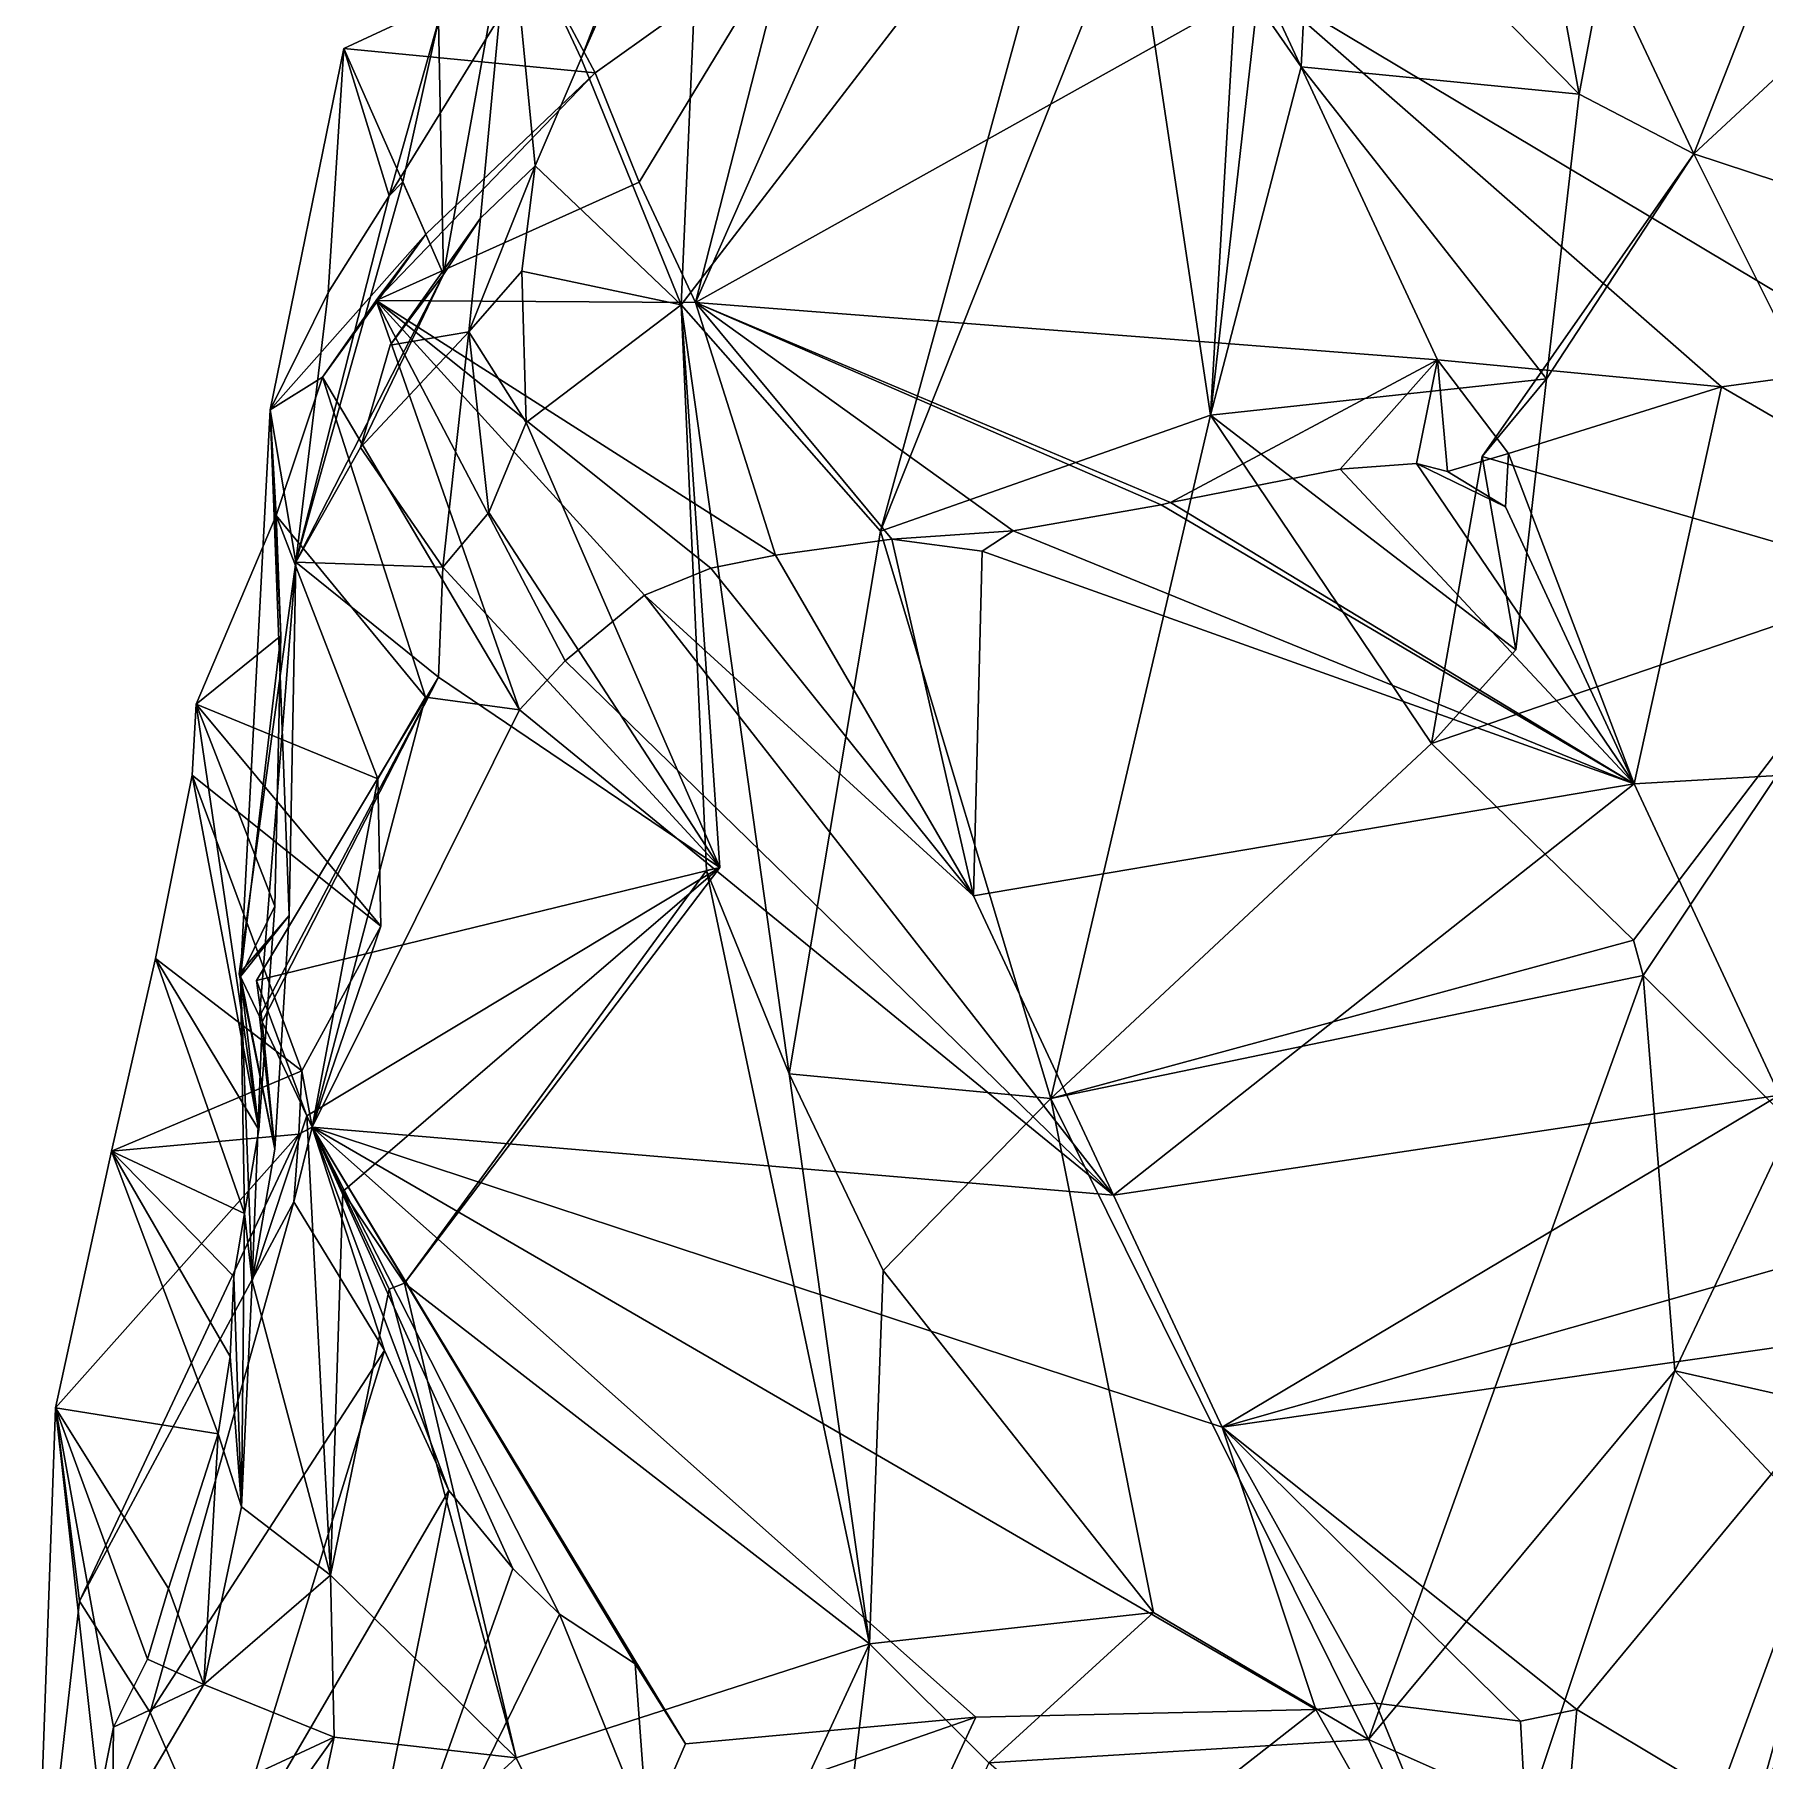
# Model space of a CAD drawing. Extents: x 8150 to 8561, y 2087 to 2332.
# Drawn here: x 8149.8 to 8243, y 2135.4 to 2228.3 of the extents above; entities that cross this region are included whole.
import ezdxf

# ---------------------------------------------------------------- set-up
doc = ezdxf.new("R2010")
doc.units = 0
doc.header["$MEASUREMENT"] = 0
doc.linetypes.add('CONTINUOUS2', pattern=[0])

msp = doc.modelspace()

# ---------------------------------------------------------------- linework, layer by layer
at = {"color": 7, "linetype": 'CONTINUOUS', "lineweight": 0}
msp.add_line((8225.064, 2190.161, -1200), (8213.165, 2207.84, -1225), dxfattribs=at)
for points in [[(8164.782, 2169.498, -1409.912), (8213.797, 2153.339, -1416.019), (8247.612, 2162.975, -1414.28), (8281.565, 2173.566, -1406.783), (8298.594, 2181.527, -1403.927), (8317.851, 2190.504, -1397.535), (8349.284, 2224.682, -1375), (8358.248, 2235.84, -1364.345)], [(8151.625, 2122.055, -1325), (8149.839, 2122.572, -1350), (8152.258, 2143.968, -1375), (8163.806, 2165.476, -1404.911), (8164.782, 2169.498, -1409.912)], [(8150.971, 2154.372, -1375), (8155.921, 2140.849, -1350), (8158.946, 2139.489, -1325), (8165.973, 2136.646, -1300), (8175.776, 2135.532, -1275)]]:
    msp.add_polyline3d(points, dxfattribs=at)
at = {"color": 2, "linetype": 'CONTINUOUS2', "lineweight": 0}
for points in [[(8187.308, 2245.226, -1310.847), (8179.269, 2227.046, -1300), (8175.431, 2235.246, -1329.544), (8187.308, 2245.226, -1310.847)], [(8186.001, 2244.528, -1300), (8179.269, 2227.046, -1300), (8187.308, 2245.226, -1310.847), (8186.001, 2244.528, -1300)], [(8184.658, 2213.781, -1275), (8179.269, 2227.046, -1300), (8186.001, 2244.528, -1300), (8184.658, 2213.781, -1275)], [(8186.001, 2244.528, -1300), (8206.495, 2242.199, -1275), (8184.658, 2213.781, -1275), (8186.001, 2244.528, -1300)], [(8234.345, 2232.234, -1198.126), (8248.063, 2244.524, -1187.038), (8239.185, 2221.906, -1189.176), (8234.345, 2232.234, -1198.126)], [(8248.397, 2230.466, -1175), (8239.185, 2221.906, -1189.176), (8248.063, 2244.524, -1187.038), (8248.397, 2230.466, -1175)], [(8206.495, 2242.199, -1275), (8195.394, 2201.581, -1250), (8184.658, 2213.781, -1275), (8206.495, 2242.199, -1275)], [(8208.973, 2235.701, -1250), (8195.394, 2201.581, -1250), (8206.495, 2242.199, -1275), (8208.973, 2235.701, -1250)], [(8230.015, 2241.474, -1204.674), (8233.014, 2225.118, -1200), (8218.695, 2239.673, -1225), (8230.015, 2241.474, -1204.674)], [(8233.014, 2225.118, -1200), (8230.015, 2241.474, -1204.674), (8234.345, 2232.234, -1198.126), (8233.014, 2225.118, -1200)], [(8215.684, 2230.005, -1225), (8218.695, 2239.673, -1225), (8218.048, 2226.6, -1217.235), (8215.684, 2230.005, -1225)], [(8218.695, 2239.673, -1225), (8233.014, 2225.118, -1200), (8218.048, 2226.6, -1217.235), (8218.695, 2239.673, -1225)], [(8185.43, 2213.898, -1392.642), (8215.997, 2230.99, -1386.696), (8195.908, 2237.573, -1375), (8185.43, 2213.898, -1392.642)], [(8195.908, 2237.573, -1375), (8190.518, 2233.756, -1375), (8185.43, 2213.898, -1392.642), (8195.908, 2237.573, -1375)], [(8195.394, 2201.581, -1250), (8208.973, 2235.701, -1250), (8213.165, 2207.84, -1225), (8195.394, 2201.581, -1250)], [(8213.165, 2207.84, -1225), (8208.973, 2235.701, -1250), (8214.695, 2233.79, -1234.19), (8213.165, 2207.84, -1225)], [(8171.596, 2229.078, -1350), (8175.431, 2235.246, -1329.544), (8171.86, 2215.419, -1334.848), (8171.596, 2229.078, -1350)], [(8173.856, 2218.436, -1325), (8171.86, 2215.419, -1334.848), (8175.431, 2235.246, -1329.544), (8173.856, 2218.436, -1325)], [(8176.789, 2221.258, -1300), (8173.856, 2218.436, -1325), (8175.431, 2235.246, -1329.544), (8176.789, 2221.258, -1300)], [(8179.269, 2227.046, -1300), (8176.789, 2221.258, -1300), (8175.431, 2235.246, -1329.544), (8179.269, 2227.046, -1300)], [(8214.695, 2233.79, -1234.19), (8215.684, 2230.005, -1225), (8213.165, 2207.84, -1225), (8214.695, 2233.79, -1234.19)], [(8180.024, 2226.266, -1375), (8190.518, 2233.756, -1375), (8176.773, 2232.38, -1368.022), (8180.024, 2226.266, -1375)], [(8190.518, 2233.756, -1375), (8180.024, 2226.266, -1375), (8182.397, 2220.375, -1386.868), (8190.518, 2233.756, -1375)], [(8182.397, 2220.375, -1386.868), (8185.43, 2213.898, -1392.642), (8190.518, 2233.756, -1375), (8182.397, 2220.375, -1386.868)], [(8176.773, 2232.38, -1368.022), (8166.492, 2227.58, -1368.198), (8180.024, 2226.266, -1375), (8176.773, 2232.38, -1368.022)], [(8166.492, 2227.58, -1368.198), (8176.773, 2232.38, -1368.022), (8168.933, 2219.647, -1350), (8166.492, 2227.58, -1368.198)], [(8171.596, 2229.078, -1350), (8168.933, 2219.647, -1350), (8176.773, 2232.38, -1368.022), (8171.596, 2229.078, -1350)], [(8250.025, 2210.636, -1404.415), (8253.851, 2232.264, -1393.786), (8215.997, 2230.99, -1386.696), (8250.025, 2210.636, -1404.415)], [(8233.014, 2225.118, -1200), (8234.345, 2232.234, -1198.126), (8239.185, 2221.906, -1189.176), (8233.014, 2225.118, -1200)], [(8185.43, 2213.898, -1392.642), (8225.378, 2210.807, -1402.997), (8215.997, 2230.99, -1386.696), (8185.43, 2213.898, -1392.642)], [(8215.997, 2230.99, -1386.696), (8225.378, 2210.807, -1402.997), (8240.68, 2209.365, -1405.383), (8215.997, 2230.99, -1386.696)], [(8240.68, 2209.365, -1405.383), (8250.025, 2210.636, -1404.415), (8215.997, 2230.99, -1386.696), (8240.68, 2209.365, -1405.383)], [(8248.397, 2230.466, -1175), (8246.766, 2219.419, -1175), (8239.185, 2221.906, -1189.176), (8248.397, 2230.466, -1175)], [(8213.165, 2207.84, -1225), (8215.684, 2230.005, -1225), (8218.048, 2226.6, -1217.235), (8213.165, 2207.84, -1225)], [(8171.596, 2229.078, -1350), (8169.662, 2220.399, -1340.84), (8168.933, 2219.647, -1350), (8171.596, 2229.078, -1350)], [(8171.86, 2215.419, -1334.848), (8169.662, 2220.399, -1340.84), (8171.596, 2229.078, -1350), (8171.86, 2215.419, -1334.848)], [(8165.653, 2214.445, -1350), (8162.532, 2208.121, -1350), (8166.492, 2227.58, -1368.198), (8165.653, 2214.445, -1350)], [(8170.902, 2217.589, -1369.458), (8166.492, 2227.58, -1368.198), (8162.532, 2208.121, -1350), (8170.902, 2217.589, -1369.458)], [(8166.492, 2227.58, -1368.198), (8168.933, 2219.647, -1350), (8165.653, 2214.445, -1350), (8166.492, 2227.58, -1368.198)], [(8170.902, 2217.589, -1369.458), (8180.024, 2226.266, -1375), (8166.492, 2227.58, -1368.198), (8170.902, 2217.589, -1369.458)], [(8176.789, 2221.258, -1300), (8179.269, 2227.046, -1300), (8184.658, 2213.781, -1275), (8176.789, 2221.258, -1300)], [(8218.048, 2226.6, -1217.235), (8231.265, 2209.789, -1200), (8213.165, 2207.84, -1225), (8218.048, 2226.6, -1217.235)], [(8218.048, 2226.6, -1217.235), (8233.014, 2225.118, -1200), (8231.265, 2209.789, -1200), (8218.048, 2226.6, -1217.235)], [(8170.902, 2217.589, -1369.458), (8168.241, 2214.005, -1375), (8180.024, 2226.266, -1375), (8170.902, 2217.589, -1369.458)], [(8180.024, 2226.266, -1375), (8168.241, 2214.005, -1375), (8182.397, 2220.375, -1386.868), (8180.024, 2226.266, -1375)], [(8239.185, 2221.906, -1189.176), (8231.265, 2209.789, -1200), (8233.014, 2225.118, -1200), (8239.185, 2221.906, -1189.176)], [(8227.795, 2205.608, -1194.78), (8231.265, 2209.789, -1200), (8239.185, 2221.906, -1189.176), (8227.795, 2205.608, -1194.78)], [(8239.185, 2221.906, -1189.176), (8250.678, 2198.934, -1175), (8227.795, 2205.608, -1194.78), (8239.185, 2221.906, -1189.176)], [(8250.678, 2198.934, -1175), (8239.185, 2221.906, -1189.176), (8246.766, 2219.419, -1175), (8250.678, 2198.934, -1175)], [(8173.223, 2212.331, -1309.028), (8176.789, 2221.258, -1300), (8176.081, 2215.588, -1300), (8173.223, 2212.331, -1309.028)], [(8176.789, 2221.258, -1300), (8173.223, 2212.331, -1309.028), (8173.856, 2218.436, -1325), (8176.789, 2221.258, -1300)], [(8184.658, 2213.781, -1275), (8176.081, 2215.588, -1300), (8176.789, 2221.258, -1300), (8184.658, 2213.781, -1275)], [(8163.911, 2199.918, -1325), (8169.662, 2220.399, -1340.84), (8171.86, 2215.419, -1334.848), (8163.911, 2199.918, -1325)], [(8168.933, 2219.647, -1350), (8169.662, 2220.399, -1340.84), (8163.911, 2199.918, -1325), (8168.933, 2219.647, -1350)], [(8185.43, 2213.898, -1392.642), (8182.397, 2220.375, -1386.868), (8168.241, 2214.005, -1375), (8185.43, 2213.898, -1392.642)], [(8163.911, 2199.918, -1325), (8165.653, 2214.445, -1350), (8168.933, 2219.647, -1350), (8163.911, 2199.918, -1325)], [(8173.856, 2218.436, -1325), (8173.223, 2212.331, -1309.028), (8168.992, 2211.607, -1325), (8173.856, 2218.436, -1325)], [(8171.86, 2215.419, -1334.848), (8173.856, 2218.436, -1325), (8168.992, 2211.607, -1325), (8171.86, 2215.419, -1334.848)], [(8165.348, 2209.889, -1375), (8170.902, 2217.589, -1369.458), (8162.532, 2208.121, -1350), (8165.348, 2209.889, -1375)], [(8165.348, 2209.889, -1375), (8168.241, 2214.005, -1375), (8170.902, 2217.589, -1369.458), (8165.348, 2209.889, -1375)], [(8163.911, 2199.918, -1325), (8171.86, 2215.419, -1334.848), (8167.395, 2206.089, -1325), (8163.911, 2199.918, -1325)], [(8171.86, 2215.419, -1334.848), (8168.992, 2211.607, -1325), (8167.395, 2206.089, -1325), (8171.86, 2215.419, -1334.848)], [(8176.081, 2215.588, -1300), (8176.317, 2207.437, -1300), (8173.223, 2212.331, -1309.028), (8176.081, 2215.588, -1300)], [(8184.658, 2213.781, -1275), (8176.317, 2207.437, -1300), (8176.081, 2215.588, -1300), (8184.658, 2213.781, -1275)], [(8162.532, 2208.121, -1350), (8165.653, 2214.445, -1350), (8163.911, 2199.918, -1325), (8162.532, 2208.121, -1350)], [(8165.348, 2209.889, -1375), (8175.945, 2191.963, -1405.404), (8168.241, 2214.005, -1375), (8165.348, 2209.889, -1375)], [(8178.413, 2194.605, -1405.501), (8168.241, 2214.005, -1375), (8175.945, 2191.963, -1405.404), (8178.413, 2194.605, -1405.501)], [(8168.241, 2214.005, -1375), (8178.413, 2194.605, -1405.501), (8182.683, 2198.148, -1405.602), (8168.241, 2214.005, -1375)], [(8182.683, 2198.148, -1405.602), (8186.264, 2199.601, -1405.688), (8168.241, 2214.005, -1375), (8182.683, 2198.148, -1405.602)], [(8168.241, 2214.005, -1375), (8186.264, 2199.601, -1405.688), (8189.746, 2200.303, -1405.732), (8168.241, 2214.005, -1375)], [(8189.746, 2200.303, -1405.732), (8185.43, 2213.898, -1392.642), (8168.241, 2214.005, -1375), (8189.746, 2200.303, -1405.732)], [(8186.747, 2183.478, -1275), (8176.317, 2207.437, -1300), (8184.658, 2213.781, -1275), (8186.747, 2183.478, -1275)], [(8186.029, 2183.322, -1266.436), (8186.747, 2183.478, -1275), (8184.658, 2213.781, -1275), (8186.029, 2183.322, -1266.436)], [(8190.47, 2172.36, -1252.864), (8186.029, 2183.322, -1266.436), (8184.658, 2213.781, -1275), (8190.47, 2172.36, -1252.864)], [(8184.658, 2213.781, -1275), (8195.394, 2201.581, -1250), (8190.47, 2172.36, -1252.864), (8184.658, 2213.781, -1275)], [(8189.746, 2200.303, -1405.732), (8196.004, 2201.149, -1405.788), (8185.43, 2213.898, -1392.642), (8189.746, 2200.303, -1405.732)], [(8196.004, 2201.149, -1405.788), (8202.528, 2201.6, -1405.823), (8185.43, 2213.898, -1392.642), (8196.004, 2201.149, -1405.788)], [(8202.528, 2201.6, -1405.823), (8210.501, 2203.006, -1405.811), (8185.43, 2213.898, -1392.642), (8202.528, 2201.6, -1405.823)], [(8210.501, 2203.006, -1405.811), (8211.001, 2203.126, -1405.8), (8185.43, 2213.898, -1392.642), (8210.501, 2203.006, -1405.811)], [(8185.43, 2213.898, -1392.642), (8211.001, 2203.126, -1405.8), (8225.378, 2210.807, -1402.997), (8185.43, 2213.898, -1392.642)], [(8173.223, 2212.331, -1309.028), (8171.829, 2199.641, -1300), (8167.395, 2206.089, -1325), (8173.223, 2212.331, -1309.028)], [(8167.395, 2206.089, -1325), (8168.992, 2211.607, -1325), (8173.223, 2212.331, -1309.028), (8167.395, 2206.089, -1325)], [(8174.309, 2202.594, -1300), (8171.829, 2199.641, -1300), (8173.223, 2212.331, -1309.028), (8174.309, 2202.594, -1300)], [(8173.223, 2212.331, -1309.028), (8176.317, 2207.437, -1300), (8174.309, 2202.594, -1300), (8173.223, 2212.331, -1309.028)], [(8220.152, 2204.928, -1405.604), (8225.378, 2210.807, -1402.997), (8211.001, 2203.126, -1405.8), (8220.152, 2204.928, -1405.604)], [(8224.254, 2205.237, -1405.516), (8225.378, 2210.807, -1402.997), (8220.152, 2204.928, -1405.604), (8224.254, 2205.237, -1405.516)], [(8225.923, 2204.794, -1405.48), (8225.378, 2210.807, -1402.997), (8224.254, 2205.237, -1405.516), (8225.923, 2204.794, -1405.48)], [(8229.204, 2205.768, -1405.409), (8240.68, 2209.365, -1405.383), (8225.378, 2210.807, -1402.997), (8229.204, 2205.768, -1405.409)], [(8225.378, 2210.807, -1402.997), (8225.923, 2204.794, -1405.48), (8229.204, 2205.768, -1405.409), (8225.378, 2210.807, -1402.997)], [(8250.025, 2210.636, -1404.415), (8240.68, 2209.365, -1405.383), (8273.727, 2190.168, -1404.77), (8250.025, 2210.636, -1404.415)], [(8165.348, 2209.889, -1375), (8162.532, 2208.121, -1350), (8162.841, 2202.43, -1375), (8165.348, 2209.889, -1375)], [(8170.889, 2192.651, -1405.602), (8165.348, 2209.889, -1375), (8162.841, 2202.43, -1375), (8170.889, 2192.651, -1405.602)], [(8175.945, 2191.963, -1405.404), (8165.348, 2209.889, -1375), (8170.889, 2192.651, -1405.602), (8175.945, 2191.963, -1405.404)], [(8229.6, 2195.203, -1200), (8213.165, 2207.84, -1225), (8231.265, 2209.789, -1200), (8229.6, 2195.203, -1200)], [(8231.265, 2209.789, -1200), (8227.795, 2205.608, -1194.78), (8229.6, 2195.203, -1200), (8231.265, 2209.789, -1200)], [(8229.204, 2205.768, -1405.409), (8235.986, 2187.986, -1414.786), (8240.68, 2209.365, -1405.383), (8229.204, 2205.768, -1405.409)], [(8240.68, 2209.365, -1405.383), (8235.986, 2187.986, -1414.786), (8273.727, 2190.168, -1404.77), (8240.68, 2209.365, -1405.383)], [(8163.092, 2195.955, -1350), (8162.532, 2208.121, -1350), (8160.922, 2177.607, -1329.756), (8163.092, 2195.955, -1350)], [(8163.548, 2180.896, -1325), (8160.922, 2177.607, -1329.756), (8162.532, 2208.121, -1350), (8163.548, 2180.896, -1325)], [(8163.911, 2199.918, -1325), (8163.548, 2180.896, -1325), (8162.532, 2208.121, -1350), (8163.911, 2199.918, -1325)], [(8162.841, 2202.43, -1375), (8162.532, 2208.121, -1350), (8163.092, 2195.955, -1350), (8162.841, 2202.43, -1375)], [(8213.165, 2207.84, -1225), (8204.562, 2171.036, -1225), (8195.394, 2201.581, -1250), (8213.165, 2207.84, -1225)], [(8225.064, 2190.161, -1200), (8204.562, 2171.036, -1225), (8213.165, 2207.84, -1225), (8225.064, 2190.161, -1200)], [(8229.6, 2195.203, -1200), (8225.064, 2190.161, -1200), (8213.165, 2207.84, -1225), (8229.6, 2195.203, -1200)], [(8174.309, 2202.594, -1300), (8176.317, 2207.437, -1300), (8186.747, 2183.478, -1275), (8174.309, 2202.594, -1300)], [(8163.911, 2199.918, -1325), (8167.395, 2206.089, -1325), (8171.829, 2199.641, -1300), (8163.911, 2199.918, -1325)], [(8220.152, 2204.928, -1405.604), (8211.001, 2203.126, -1405.8), (8235.986, 2187.986, -1414.786), (8220.152, 2204.928, -1405.604)], [(8224.254, 2205.237, -1405.516), (8220.152, 2204.928, -1405.604), (8235.986, 2187.986, -1414.786), (8224.254, 2205.237, -1405.516)], [(8235.986, 2187.986, -1414.786), (8229.057, 2202.892, -1407.946), (8224.254, 2205.237, -1405.516), (8235.986, 2187.986, -1414.786)], [(8225.923, 2204.794, -1405.48), (8224.254, 2205.237, -1405.516), (8229.057, 2202.892, -1407.946), (8225.923, 2204.794, -1405.48)], [(8227.795, 2205.608, -1194.78), (8250.678, 2198.934, -1175), (8225.064, 2190.161, -1200), (8227.795, 2205.608, -1194.78)], [(8229.6, 2195.203, -1200), (8227.795, 2205.608, -1194.78), (8225.064, 2190.161, -1200), (8229.6, 2195.203, -1200)], [(8225.923, 2204.794, -1405.48), (8229.057, 2202.892, -1407.946), (8229.204, 2205.768, -1405.409), (8225.923, 2204.794, -1405.48)], [(8229.204, 2205.768, -1405.409), (8229.057, 2202.892, -1407.946), (8235.986, 2187.986, -1414.786), (8229.204, 2205.768, -1405.409)], [(8211.001, 2203.126, -1405.8), (8210.501, 2203.006, -1405.811), (8235.986, 2187.986, -1414.786), (8211.001, 2203.126, -1405.8)], [(8162.841, 2202.43, -1375), (8163.092, 2195.955, -1350), (8158.533, 2192.27, -1375), (8162.841, 2202.43, -1375)], [(8168.322, 2188.249, -1405.394), (8162.841, 2202.43, -1375), (8158.533, 2192.27, -1375), (8168.322, 2188.249, -1405.394)], [(8170.889, 2192.651, -1405.602), (8162.841, 2202.43, -1375), (8168.322, 2188.249, -1405.394), (8170.889, 2192.651, -1405.602)], [(8186.747, 2183.478, -1275), (8171.829, 2199.641, -1300), (8174.309, 2202.594, -1300), (8186.747, 2183.478, -1275)], [(8210.501, 2203.006, -1405.811), (8202.528, 2201.6, -1405.823), (8235.986, 2187.986, -1414.786), (8210.501, 2203.006, -1405.811)], [(8190.47, 2172.36, -1252.864), (8195.394, 2201.581, -1250), (8204.562, 2171.036, -1225), (8190.47, 2172.36, -1252.864)], [(8200.873, 2200.513, -1405.76), (8202.528, 2201.6, -1405.823), (8196.004, 2201.149, -1405.788), (8200.873, 2200.513, -1405.76)], [(8200.873, 2200.513, -1405.76), (8235.986, 2187.986, -1414.786), (8202.528, 2201.6, -1405.823), (8200.873, 2200.513, -1405.76)], [(8189.746, 2200.303, -1405.732), (8186.264, 2199.601, -1405.688), (8200.392, 2181.957, -1416.144), (8189.746, 2200.303, -1405.732)], [(8189.746, 2200.303, -1405.732), (8200.392, 2181.957, -1416.144), (8196.004, 2201.149, -1405.788), (8189.746, 2200.303, -1405.732)], [(8200.873, 2200.513, -1405.76), (8196.004, 2201.149, -1405.788), (8200.392, 2181.957, -1416.144), (8200.873, 2200.513, -1405.76)], [(8200.873, 2200.513, -1405.76), (8200.392, 2181.957, -1416.144), (8235.986, 2187.986, -1414.786), (8200.873, 2200.513, -1405.76)], [(8160.852, 2177.754, -1318.117), (8163.548, 2180.896, -1325), (8163.911, 2199.918, -1325), (8160.852, 2177.754, -1318.117)], [(8161.946, 2175.455, -1310.7), (8160.852, 2177.754, -1318.117), (8163.911, 2199.918, -1325), (8161.946, 2175.455, -1310.7)], [(8171.593, 2193.735, -1300), (8161.946, 2175.455, -1310.7), (8163.911, 2199.918, -1325), (8171.593, 2193.735, -1300)], [(8171.829, 2199.641, -1300), (8171.593, 2193.735, -1300), (8163.911, 2199.918, -1325), (8171.829, 2199.641, -1300)], [(8171.593, 2193.735, -1300), (8171.829, 2199.641, -1300), (8186.747, 2183.478, -1275), (8171.593, 2193.735, -1300)], [(8200.392, 2181.957, -1416.144), (8186.264, 2199.601, -1405.688), (8182.683, 2198.148, -1405.602), (8200.392, 2181.957, -1416.144)], [(8235.95, 2179.571, -1200), (8225.064, 2190.161, -1200), (8250.678, 2198.934, -1175), (8235.95, 2179.571, -1200)], [(8236.454, 2177.655, -1200), (8235.95, 2179.571, -1200), (8250.678, 2198.934, -1175), (8236.454, 2177.655, -1200)], [(8250.678, 2198.934, -1175), (8244.475, 2169.725, -1192.249), (8236.454, 2177.655, -1200), (8250.678, 2198.934, -1175)], [(8207.942, 2165.838, -1416.469), (8182.683, 2198.148, -1405.602), (8178.413, 2194.605, -1405.501), (8207.942, 2165.838, -1416.469)], [(8200.392, 2181.957, -1416.144), (8182.683, 2198.148, -1405.602), (8207.942, 2165.838, -1416.469), (8200.392, 2181.957, -1416.144)], [(8162.772, 2181.388, -1350), (8158.533, 2192.27, -1375), (8163.092, 2195.955, -1350), (8162.772, 2181.388, -1350)], [(8163.092, 2195.955, -1350), (8160.922, 2177.607, -1329.756), (8162.772, 2181.388, -1350), (8163.092, 2195.955, -1350)], [(8161.785, 2177.394, -1300), (8171.593, 2193.735, -1300), (8186.747, 2183.478, -1275), (8161.785, 2177.394, -1300)], [(8161.785, 2177.394, -1300), (8162.086, 2175.162, -1305.666), (8171.593, 2193.735, -1300), (8161.785, 2177.394, -1300)], [(8171.593, 2193.735, -1300), (8162.086, 2175.162, -1305.666), (8161.946, 2175.455, -1310.7), (8171.593, 2193.735, -1300)], [(8175.945, 2191.963, -1405.404), (8207.942, 2165.838, -1416.469), (8178.413, 2194.605, -1405.501), (8175.945, 2191.963, -1405.404)], [(8158.329, 2188.444, -1375), (8158.533, 2192.27, -1375), (8161.917, 2169.351, -1350), (8158.329, 2188.444, -1375)], [(8158.533, 2192.27, -1375), (8158.329, 2188.444, -1375), (8168.492, 2180.314, -1405.105), (8158.533, 2192.27, -1375)], [(8161.917, 2169.351, -1350), (8158.533, 2192.27, -1375), (8162.772, 2181.388, -1350), (8161.917, 2169.351, -1350)], [(8158.533, 2192.27, -1375), (8168.492, 2180.314, -1405.105), (8168.322, 2188.249, -1405.394), (8158.533, 2192.27, -1375)], [(8175.945, 2191.963, -1405.404), (8170.889, 2192.651, -1405.602), (8164.782, 2169.498, -1409.912), (8175.945, 2191.963, -1405.404)], [(8170.889, 2192.651, -1405.602), (8168.322, 2188.249, -1405.394), (8164.782, 2169.498, -1409.912), (8170.889, 2192.651, -1405.602)], [(8164.782, 2169.498, -1409.912), (8207.942, 2165.838, -1416.469), (8175.945, 2191.963, -1405.404), (8164.782, 2169.498, -1409.912)], [(8225.064, 2190.161, -1200), (8235.95, 2179.571, -1200), (8204.562, 2171.036, -1225), (8225.064, 2190.161, -1200)], [(8235.986, 2187.986, -1414.786), (8243.798, 2171.221, -1413.195), (8273.727, 2190.168, -1404.77), (8235.986, 2187.986, -1414.786)], [(8156.342, 2178.583, -1375), (8158.329, 2188.444, -1375), (8161.917, 2169.351, -1350), (8156.342, 2178.583, -1375)], [(8164.228, 2172.528, -1405.028), (8158.329, 2188.444, -1375), (8156.342, 2178.583, -1375), (8164.228, 2172.528, -1405.028)], [(8164.228, 2172.528, -1405.028), (8168.492, 2180.314, -1405.105), (8158.329, 2188.444, -1375), (8164.228, 2172.528, -1405.028)], [(8168.322, 2188.249, -1405.394), (8168.492, 2180.314, -1405.105), (8164.782, 2169.498, -1409.912), (8168.322, 2188.249, -1405.394)], [(8235.986, 2187.986, -1414.786), (8200.392, 2181.957, -1416.144), (8207.942, 2165.838, -1416.469), (8235.986, 2187.986, -1414.786)], [(8207.942, 2165.838, -1416.469), (8243.798, 2171.221, -1413.195), (8235.986, 2187.986, -1414.786), (8207.942, 2165.838, -1416.469)], [(8164.495, 2170.101, -1299.637), (8161.785, 2177.394, -1300), (8186.747, 2183.478, -1275), (8164.495, 2170.101, -1299.637)], [(8186.747, 2183.478, -1275), (8166.434, 2166.027, -1294.849), (8164.495, 2170.101, -1299.637), (8186.747, 2183.478, -1275)], [(8169.765, 2161.092, -1275), (8166.434, 2166.027, -1294.849), (8186.747, 2183.478, -1275), (8169.765, 2161.092, -1275)], [(8169.765, 2161.092, -1275), (8186.747, 2183.478, -1275), (8186.029, 2183.322, -1266.436), (8169.765, 2161.092, -1275)], [(8194.801, 2141.676, -1250), (8169.765, 2161.092, -1275), (8186.029, 2183.322, -1266.436), (8194.801, 2141.676, -1250)], [(8190.47, 2172.36, -1252.864), (8194.801, 2141.676, -1250), (8186.029, 2183.322, -1266.436), (8190.47, 2172.36, -1252.864)], [(8163.548, 2180.896, -1325), (8160.852, 2177.754, -1318.117), (8162.778, 2168.301, -1325), (8163.548, 2180.896, -1325)], [(8161.917, 2169.351, -1350), (8162.772, 2181.388, -1350), (8160.922, 2177.607, -1329.756), (8161.917, 2169.351, -1350)], [(8162.778, 2168.301, -1325), (8160.922, 2177.607, -1329.756), (8163.548, 2180.896, -1325), (8162.778, 2168.301, -1325)], [(8164.228, 2172.528, -1405.028), (8164.782, 2169.498, -1409.912), (8168.492, 2180.314, -1405.105), (8164.228, 2172.528, -1405.028)], [(8235.95, 2179.571, -1200), (8236.454, 2177.655, -1200), (8204.562, 2171.036, -1225), (8235.95, 2179.571, -1200)], [(8153.988, 2168.207, -1375), (8156.342, 2178.583, -1375), (8161.141, 2164.836, -1350), (8153.988, 2168.207, -1375)], [(8156.342, 2178.583, -1375), (8153.988, 2168.207, -1375), (8164.228, 2172.528, -1405.028), (8156.342, 2178.583, -1375)], [(8161.917, 2169.351, -1350), (8161.141, 2164.836, -1350), (8156.342, 2178.583, -1375), (8161.917, 2169.351, -1350)], [(8161.946, 2175.455, -1310.7), (8162.778, 2168.301, -1325), (8160.852, 2177.754, -1318.117), (8161.946, 2175.455, -1310.7)], [(8160.922, 2177.607, -1329.756), (8162.778, 2168.301, -1325), (8161.553, 2161.214, -1325), (8160.922, 2177.607, -1329.756)], [(8161.917, 2169.351, -1350), (8160.922, 2177.607, -1329.756), (8161.141, 2164.836, -1350), (8161.917, 2169.351, -1350)], [(8161.553, 2161.214, -1325), (8161.141, 2164.836, -1350), (8160.922, 2177.607, -1329.756), (8161.553, 2161.214, -1325)], [(8161.785, 2177.394, -1300), (8164.495, 2170.101, -1299.637), (8162.086, 2175.162, -1305.666), (8161.785, 2177.394, -1300)], [(8221.679, 2136.512, -1215), (8204.562, 2171.036, -1225), (8236.454, 2177.655, -1200), (8221.679, 2136.512, -1215)], [(8238.167, 2156.376, -1200), (8221.679, 2136.512, -1215), (8236.454, 2177.655, -1200), (8238.167, 2156.376, -1200)], [(8244.475, 2169.725, -1192.249), (8238.167, 2156.376, -1200), (8236.454, 2177.655, -1200), (8244.475, 2169.725, -1192.249)], [(8162.086, 2175.162, -1305.666), (8164.495, 2170.101, -1299.637), (8161.553, 2161.214, -1325), (8162.086, 2175.162, -1305.666)], [(8161.553, 2161.214, -1325), (8162.778, 2168.301, -1325), (8162.086, 2175.162, -1305.666), (8161.553, 2161.214, -1325)], [(8161.946, 2175.455, -1310.7), (8162.086, 2175.162, -1305.666), (8162.778, 2168.301, -1325), (8161.946, 2175.455, -1310.7)], [(8153.988, 2168.207, -1375), (8164.069, 2169.108, -1405.01), (8164.228, 2172.528, -1405.028), (8153.988, 2168.207, -1375)], [(8164.069, 2169.108, -1405.01), (8164.782, 2169.498, -1409.912), (8164.228, 2172.528, -1405.028), (8164.069, 2169.108, -1405.01)], [(8204.562, 2171.036, -1225), (8195.54, 2161.776, -1243.624), (8190.47, 2172.36, -1252.864), (8204.562, 2171.036, -1225)], [(8190.47, 2172.36, -1252.864), (8195.54, 2161.776, -1243.624), (8194.801, 2141.676, -1250), (8190.47, 2172.36, -1252.864)], [(8210.101, 2143.367, -1225), (8195.54, 2161.776, -1243.624), (8204.562, 2171.036, -1225), (8210.101, 2143.367, -1225)], [(8221.679, 2136.512, -1215), (8210.101, 2143.367, -1225), (8204.562, 2171.036, -1225), (8221.679, 2136.512, -1215)], [(8243.798, 2171.221, -1413.195), (8207.942, 2165.838, -1416.469), (8213.797, 2153.339, -1416.019), (8243.798, 2171.221, -1413.195)], [(8213.797, 2153.339, -1416.019), (8247.612, 2162.975, -1414.28), (8243.798, 2171.221, -1413.195), (8213.797, 2153.339, -1416.019)], [(8165.771, 2145.363, -1300), (8161.553, 2161.214, -1325), (8164.495, 2170.101, -1299.637), (8165.771, 2145.363, -1300)], [(8164.495, 2170.101, -1299.637), (8166.434, 2166.027, -1294.849), (8165.771, 2145.363, -1300), (8164.495, 2170.101, -1299.637)], [(8244.475, 2169.725, -1192.249), (8245.315, 2154.753, -1200), (8238.167, 2156.376, -1200), (8244.475, 2169.725, -1192.249)], [(8150.971, 2154.372, -1375), (8152.258, 2143.968, -1375), (8164.069, 2169.108, -1405.01), (8150.971, 2154.372, -1375)], [(8150.971, 2154.372, -1375), (8164.069, 2169.108, -1405.01), (8153.988, 2168.207, -1375), (8150.971, 2154.372, -1375)], [(8163.806, 2165.476, -1404.911), (8164.069, 2169.108, -1405.01), (8152.258, 2143.968, -1375), (8163.806, 2165.476, -1404.911)], [(8164.069, 2169.108, -1405.01), (8163.806, 2165.476, -1404.911), (8164.782, 2169.498, -1409.912), (8164.069, 2169.108, -1405.01)], [(8164.782, 2169.498, -1409.912), (8163.806, 2165.476, -1404.911), (8168.674, 2157.463, -1404.749), (8164.782, 2169.498, -1409.912)], [(8164.782, 2169.498, -1409.912), (8213.797, 2153.339, -1416.019), (8207.942, 2165.838, -1416.469), (8164.782, 2169.498, -1409.912)], [(8218.84, 2138.13, -1404.326), (8213.797, 2153.339, -1416.019), (8164.782, 2169.498, -1409.912), (8218.84, 2138.13, -1404.326)], [(8164.782, 2169.498, -1409.912), (8168.674, 2157.463, -1404.749), (8172.153, 2149.929, -1404.585), (8164.782, 2169.498, -1409.912)], [(8184.894, 2136.29, -1404.483), (8200.523, 2137.725, -1404.535), (8164.782, 2169.498, -1409.912), (8184.894, 2136.29, -1404.483)], [(8218.84, 2138.13, -1404.326), (8164.782, 2169.498, -1409.912), (8200.523, 2137.725, -1404.535), (8218.84, 2138.13, -1404.326)], [(8182.176, 2140.598, -1404.488), (8184.894, 2136.29, -1404.483), (8164.782, 2169.498, -1409.912), (8182.176, 2140.598, -1404.488)], [(8164.782, 2169.498, -1409.912), (8178.112, 2143.277, -1404.501), (8182.176, 2140.598, -1404.488), (8164.782, 2169.498, -1409.912)], [(8175.594, 2145.728, -1404.508), (8178.112, 2143.277, -1404.501), (8164.782, 2169.498, -1409.912), (8175.594, 2145.728, -1404.508)], [(8175.594, 2145.728, -1404.508), (8164.782, 2169.498, -1409.912), (8172.153, 2149.929, -1404.585), (8175.594, 2145.728, -1404.508)], [(8150.971, 2154.372, -1375), (8153.988, 2168.207, -1375), (8159.73, 2152.984, -1350), (8150.971, 2154.372, -1375)], [(8153.988, 2168.207, -1375), (8161.141, 2164.836, -1350), (8160.576, 2161.45, -1350), (8153.988, 2168.207, -1375)], [(8160.576, 2161.45, -1350), (8160.365, 2157.146, -1350), (8153.988, 2168.207, -1375), (8160.576, 2161.45, -1350)], [(8159.73, 2152.984, -1350), (8153.988, 2168.207, -1375), (8160.365, 2157.146, -1350), (8159.73, 2152.984, -1350)], [(8165.771, 2145.363, -1300), (8166.434, 2166.027, -1294.849), (8168.941, 2160.762, -1285.899), (8165.771, 2145.363, -1300)], [(8169.765, 2161.092, -1275), (8168.941, 2160.762, -1285.899), (8166.434, 2166.027, -1294.849), (8169.765, 2161.092, -1275)], [(8152.258, 2143.968, -1375), (8156.07, 2137.981, -1375), (8163.806, 2165.476, -1404.911), (8152.258, 2143.968, -1375)], [(8168.674, 2157.463, -1404.749), (8163.806, 2165.476, -1404.911), (8156.07, 2137.981, -1375), (8168.674, 2157.463, -1404.749)], [(8160.576, 2161.45, -1350), (8161.141, 2164.836, -1350), (8160.974, 2149.048, -1325), (8160.576, 2161.45, -1350)], [(8160.974, 2149.048, -1325), (8161.141, 2164.836, -1350), (8161.553, 2161.214, -1325), (8160.974, 2149.048, -1325)], [(8249.735, 2158.5, -1412.978), (8247.612, 2162.975, -1414.28), (8213.797, 2153.339, -1416.019), (8249.735, 2158.5, -1412.978)], [(8160.974, 2149.048, -1325), (8160.365, 2157.146, -1350), (8160.576, 2161.45, -1350), (8160.974, 2149.048, -1325)], [(8165.771, 2145.363, -1300), (8160.974, 2149.048, -1325), (8161.553, 2161.214, -1325), (8165.771, 2145.363, -1300)], [(8210.101, 2143.367, -1225), (8194.801, 2141.676, -1250), (8195.54, 2161.776, -1243.624), (8210.101, 2143.367, -1225)], [(8165.771, 2145.363, -1300), (8168.941, 2160.762, -1285.899), (8175.776, 2135.532, -1275), (8165.771, 2145.363, -1300)], [(8175.776, 2135.532, -1275), (8168.941, 2160.762, -1285.899), (8169.765, 2161.092, -1275), (8175.776, 2135.532, -1275)], [(8175.776, 2135.532, -1275), (8169.765, 2161.092, -1275), (8194.801, 2141.676, -1250), (8175.776, 2135.532, -1275)], [(8249.735, 2158.5, -1412.978), (8213.797, 2153.339, -1416.019), (8232.886, 2138.139, -1404.116), (8249.735, 2158.5, -1412.978)], [(8232.886, 2138.139, -1404.116), (8240.576, 2133.532, -1403.889), (8249.735, 2158.5, -1412.978), (8232.886, 2138.139, -1404.116)], [(8249.735, 2158.5, -1412.978), (8240.576, 2133.532, -1403.889), (8242.724, 2133.449, -1403.881), (8249.735, 2158.5, -1412.978)], [(8242.724, 2133.449, -1403.881), (8244.768, 2137.613, -1404), (8249.735, 2158.5, -1412.978), (8242.724, 2133.449, -1403.881)], [(8159.975, 2129.042, -1375), (8168.674, 2157.463, -1404.749), (8156.07, 2137.981, -1375), (8159.975, 2129.042, -1375)], [(8159.975, 2129.042, -1375), (8172.153, 2149.929, -1404.585), (8168.674, 2157.463, -1404.749), (8159.975, 2129.042, -1375)], [(8159.73, 2152.984, -1350), (8160.365, 2157.146, -1350), (8160.974, 2149.048, -1325), (8159.73, 2152.984, -1350)], [(8221.679, 2136.512, -1215), (8238.167, 2156.376, -1200), (8230.265, 2132.692, -1225), (8221.679, 2136.512, -1215)], [(8263.058, 2129.746, -1225.513), (8230.265, 2132.692, -1225), (8238.167, 2156.376, -1200), (8263.058, 2129.746, -1225.513)], [(8238.167, 2156.376, -1200), (8245.315, 2154.753, -1200), (8263.058, 2129.746, -1225.513), (8238.167, 2156.376, -1200)], [(8152.258, 2143.968, -1375), (8150.971, 2154.372, -1375), (8149.839, 2122.572, -1350), (8152.258, 2143.968, -1375)], [(8153.312, 2133.3, -1350), (8149.839, 2122.572, -1350), (8150.971, 2154.372, -1375), (8153.312, 2133.3, -1350)], [(8159.73, 2152.984, -1350), (8157.05, 2144.659, -1350), (8150.971, 2154.372, -1375), (8159.73, 2152.984, -1350)], [(8155.921, 2140.849, -1350), (8150.971, 2154.372, -1375), (8157.05, 2144.659, -1350), (8155.921, 2140.849, -1350)], [(8155.921, 2140.849, -1350), (8154.087, 2137.18, -1350), (8150.971, 2154.372, -1375), (8155.921, 2140.849, -1350)], [(8153.312, 2133.3, -1350), (8150.971, 2154.372, -1375), (8154.087, 2137.18, -1350), (8153.312, 2133.3, -1350)], [(8158.946, 2139.489, -1325), (8157.05, 2144.659, -1350), (8159.73, 2152.984, -1350), (8158.946, 2139.489, -1325)], [(8159.73, 2152.984, -1350), (8160.974, 2149.048, -1325), (8158.946, 2139.489, -1325), (8159.73, 2152.984, -1350)], [(8218.84, 2138.13, -1404.326), (8222.073, 2138.483, -1404.286), (8213.797, 2153.339, -1416.019), (8218.84, 2138.13, -1404.326)], [(8222.073, 2138.483, -1404.286), (8229.862, 2137.501, -1404.146), (8213.797, 2153.339, -1416.019), (8222.073, 2138.483, -1404.286)], [(8213.797, 2153.339, -1416.019), (8229.862, 2137.501, -1404.146), (8232.886, 2138.139, -1404.116), (8213.797, 2153.339, -1416.019)], [(8165.771, 2145.363, -1300), (8158.946, 2139.489, -1325), (8160.974, 2149.048, -1325), (8165.771, 2145.363, -1300)], [(8159.975, 2129.042, -1375), (8165.788, 2118.194, -1375), (8172.153, 2149.929, -1404.585), (8159.975, 2129.042, -1375)], [(8175.594, 2145.728, -1404.508), (8172.153, 2149.929, -1404.585), (8165.788, 2118.194, -1375), (8175.594, 2145.728, -1404.508)], [(8165.771, 2145.363, -1300), (8165.973, 2136.646, -1300), (8158.946, 2139.489, -1325), (8165.771, 2145.363, -1300)], [(8175.776, 2135.532, -1275), (8165.973, 2136.646, -1300), (8165.771, 2145.363, -1300), (8175.776, 2135.532, -1275)], [(8178.112, 2143.277, -1404.501), (8175.594, 2145.728, -1404.508), (8165.788, 2118.194, -1375), (8178.112, 2143.277, -1404.501)], [(8155.921, 2140.849, -1350), (8157.05, 2144.659, -1350), (8158.946, 2139.489, -1325), (8155.921, 2140.849, -1350)], [(8149.839, 2122.572, -1350), (8156.07, 2137.981, -1375), (8152.258, 2143.968, -1375), (8149.839, 2122.572, -1350)], [(8178.112, 2143.277, -1404.501), (8165.788, 2118.194, -1375), (8182.836, 2131.573, -1401.565), (8178.112, 2143.277, -1404.501)], [(8178.112, 2143.277, -1404.501), (8182.836, 2131.573, -1401.565), (8182.176, 2140.598, -1404.488), (8178.112, 2143.277, -1404.501)], [(8194.801, 2141.676, -1250), (8210.101, 2143.367, -1225), (8201.221, 2135.255, -1250), (8194.801, 2141.676, -1250)], [(8201.221, 2135.255, -1250), (8210.101, 2143.367, -1225), (8221.679, 2136.512, -1215), (8201.221, 2135.255, -1250)], [(8184.117, 2118.614, -1275), (8175.776, 2135.532, -1275), (8194.801, 2141.676, -1250), (8184.117, 2118.614, -1275)], [(8191.399, 2113.584, -1271.955), (8184.117, 2118.614, -1275), (8194.801, 2141.676, -1250), (8191.399, 2113.584, -1271.955)], [(8194.801, 2141.676, -1250), (8201.221, 2135.255, -1250), (8191.399, 2113.584, -1271.955), (8194.801, 2141.676, -1250)], [(8155.921, 2140.849, -1350), (8158.946, 2139.489, -1325), (8154.087, 2137.18, -1350), (8155.921, 2140.849, -1350)], [(8184.894, 2136.29, -1404.483), (8182.176, 2140.598, -1404.488), (8182.836, 2131.573, -1401.565), (8184.894, 2136.29, -1404.483)], [(8154.023, 2131.089, -1325), (8158.946, 2139.489, -1325), (8165.973, 2136.646, -1300), (8154.023, 2131.089, -1325)], [(8158.946, 2139.489, -1325), (8154.023, 2131.089, -1325), (8154.087, 2137.18, -1350), (8158.946, 2139.489, -1325)], [(8149.839, 2122.572, -1350), (8159.975, 2129.042, -1375), (8156.07, 2137.981, -1375), (8149.839, 2122.572, -1350)], [(8230.985, 2116.646, -1394.45), (8218.84, 2138.13, -1404.326), (8190.329, 2115.832, -1384.361), (8230.985, 2116.646, -1394.45)], [(8218.84, 2138.13, -1404.326), (8200.523, 2137.725, -1404.535), (8190.329, 2115.832, -1384.361), (8218.84, 2138.13, -1404.326)], [(8222.073, 2138.483, -1404.286), (8218.84, 2138.13, -1404.326), (8230.985, 2116.646, -1394.45), (8222.073, 2138.483, -1404.286)], [(8229.862, 2137.501, -1404.146), (8222.073, 2138.483, -1404.286), (8230.985, 2116.646, -1394.45), (8229.862, 2137.501, -1404.146)], [(8232.886, 2138.139, -1404.116), (8229.862, 2137.501, -1404.146), (8230.985, 2116.646, -1394.45), (8232.886, 2138.139, -1404.116)], [(8232.886, 2138.139, -1404.116), (8230.985, 2116.646, -1394.45), (8240.576, 2133.532, -1403.889), (8232.886, 2138.139, -1404.116)], [(8153.312, 2133.3, -1350), (8154.087, 2137.18, -1350), (8154.023, 2131.089, -1325), (8153.312, 2133.3, -1350)], [(8184.894, 2136.29, -1404.483), (8182.836, 2131.573, -1401.565), (8200.523, 2137.725, -1404.535), (8184.894, 2136.29, -1404.483)], [(8182.836, 2131.573, -1401.565), (8190.329, 2115.832, -1384.361), (8200.523, 2137.725, -1404.535), (8182.836, 2131.573, -1401.565)], [(8242.724, 2133.449, -1403.881), (8237.561, 2102.606, -1372.376), (8244.768, 2137.613, -1404), (8242.724, 2133.449, -1403.881)], [(8244.768, 2137.613, -1404), (8237.561, 2102.606, -1372.376), (8243.139, 2103.138, -1375), (8244.768, 2137.613, -1404)], [(8165.973, 2136.646, -1300), (8161.104, 2129.804, -1300), (8154.023, 2131.089, -1325), (8165.973, 2136.646, -1300)], [(8163.254, 2124.07, -1288.272), (8161.104, 2129.804, -1300), (8165.973, 2136.646, -1300), (8163.254, 2124.07, -1288.272)], [(8175.776, 2135.532, -1275), (8163.254, 2124.07, -1288.272), (8165.973, 2136.646, -1300), (8175.776, 2135.532, -1275)], [(8201.221, 2135.255, -1250), (8221.679, 2136.512, -1215), (8236.657, 2104.536, -1250.362), (8201.221, 2135.255, -1250)], [(8221.679, 2136.512, -1215), (8230.265, 2132.692, -1225), (8236.657, 2104.536, -1250.362), (8221.679, 2136.512, -1215)], [(8184.117, 2118.614, -1275), (8163.254, 2124.07, -1288.272), (8175.776, 2135.532, -1275), (8184.117, 2118.614, -1275)]]:
    msp.add_3dface(points, dxfattribs=at)

doc.saveas('drawing.dxf')
